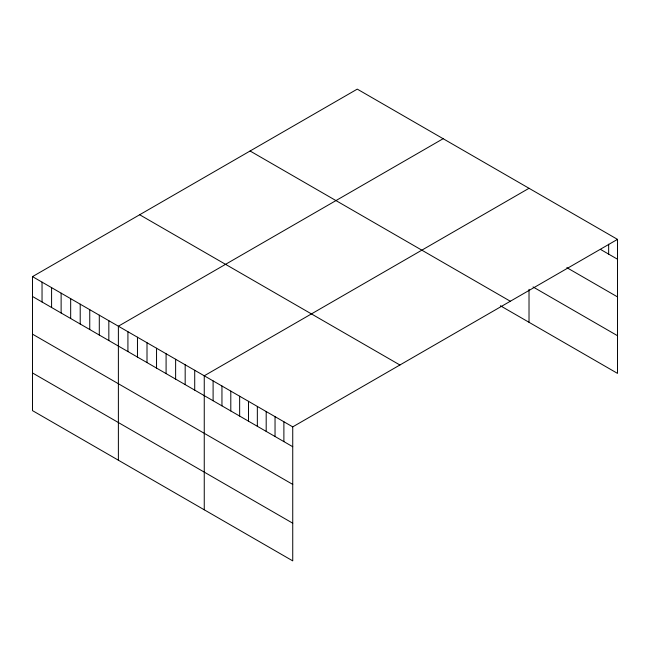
<?xml version="1.0" encoding="UTF-8"?>
<svg xmlns="http://www.w3.org/2000/svg" width="650" height="650" viewBox="0 0 650 650"><rect width="100%" height="100%" fill="white"/><g stroke="black" fill="none" stroke-linecap="round" stroke-linejoin="round"><path stroke-width="0.97" d="M617.5 239.371L292.736 426.871L292.736 560.877L32.5 410.629L32.5 276.624L357.264 89.123L617.5 239.371L617.5 373.376L500.394 305.768M443.137 138.71L118.381 326.202L118.381 460.208M529.019 188.289L204.254 375.789L204.254 509.787M600.608 249.47L617.5 259.22M566.824 267.637L617.5 296.896M533.041 286.942L617.5 335.709M250.088 151.003L510.331 301.251M139.669 214.752L399.912 364.999M32.5 276.624L292.736 426.871M32.5 296.473L292.736 446.721M32.5 334.149L292.736 484.396M32.5 372.954L292.736 523.201M608.652 244.189L608.652 254.118M529.019 289.331L529.019 322.294M283.887 421.761L283.887 441.618M275.039 416.658L275.039 436.507M266.191 411.548L266.191 431.397M257.343 406.437L257.343 426.286M248.495 401.326L248.495 421.184M239.647 396.224L239.647 416.073M230.799 391.113L230.799 410.963M221.951 386.002L221.951 405.852M213.102 380.9L213.102 400.749M194.716 370.281L194.716 390.13M185.177 364.772L185.177 384.621M175.63 359.263L175.63 379.113M166.091 353.754L166.091 373.604M156.544 348.246L156.544 368.095M147.006 342.737L147.006 362.586M137.467 337.228L137.467 357.077M127.92 331.711L127.92 351.569M108.834 320.694L108.834 340.551M99.296 315.185L99.296 335.043M89.749 309.676L89.749 329.526M80.21 304.168L80.21 324.017M70.671 298.659L70.671 318.508M61.124 293.15L61.124 312.999M51.586 287.641L51.586 307.491M42.039 282.132L42.039 301.982"/></g></svg>
